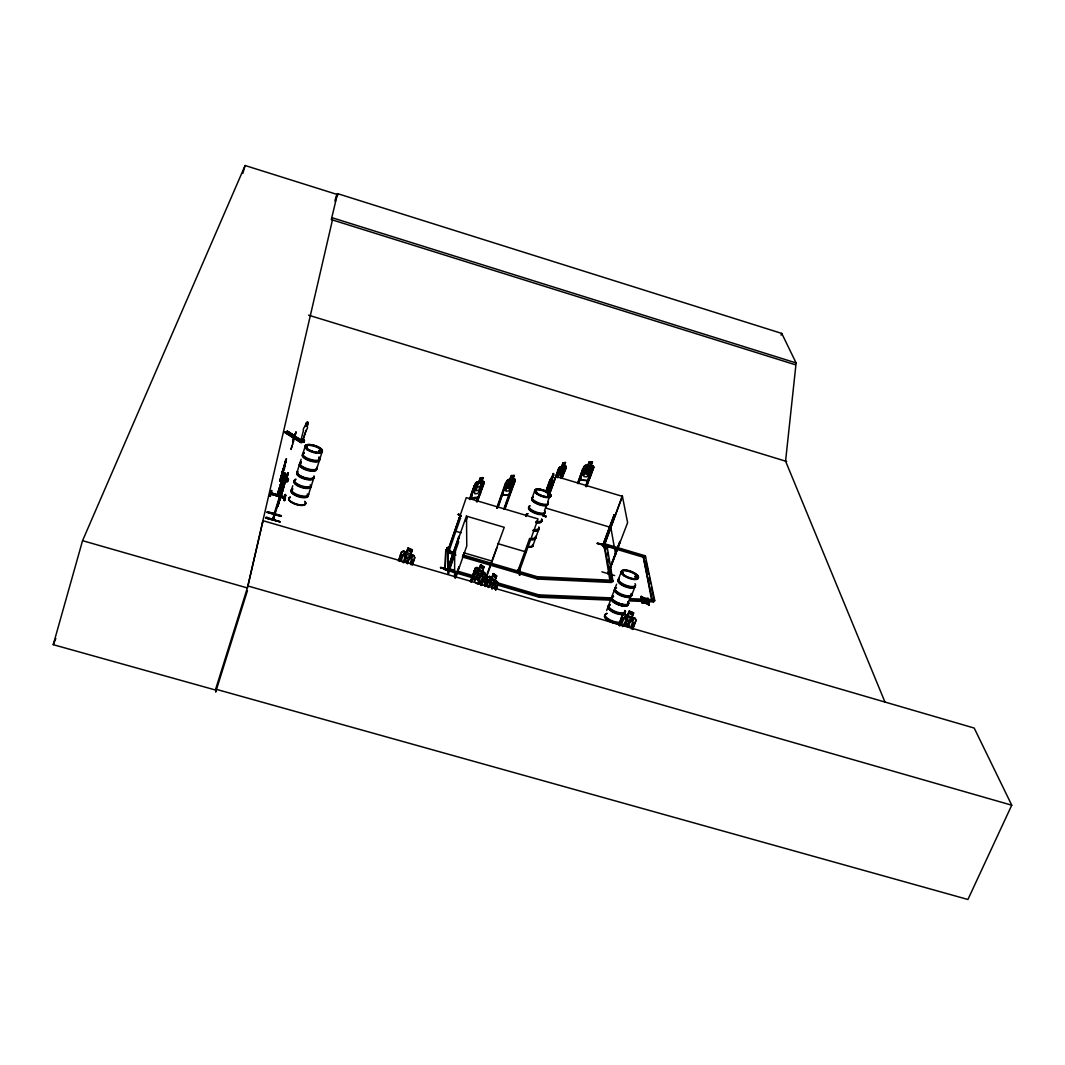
<?xml version="1.0" encoding="UTF-8"?>
<svg xmlns="http://www.w3.org/2000/svg" width="1065" height="1065" viewBox="0 0 1065 1065"><rect width="100%" height="100%" fill="white"/><g stroke="black" fill="none" stroke-linecap="round" stroke-linejoin="round"><path stroke-width="1.5" d="M448.179 567.658L448.498 573.622L448.152 567.725M455.461 550.845L448.511 570.827L449.23 571.066L448.538 570.6M449.576 570.161L449.084 569.695M447.739 570.095L440.551 567.632L454.289 571.785L440.537 567.658M454.569 577.669L454.728 549.66M302.087 439.446L303.299 440.258M448.046 551.683L447.779 570.6L448.392 550.645M471.702 577.536L445.13 569.775L445.782 549.886L454.755 552.509M445.13 569.775L445.782 549.886M303.472 440.098L302.873 439.472L303.831 439.486L303.112 441.775M471.023 582.116L475.243 568.084L477.067 567.392L479.104 568.936M279.842 480.661L280.92 479.144M284.435 467.921L284.328 468.667L283.676 467.948L284.448 468.028L280.308 480.981L279.882 480.035L280.534 480.768M280.854 479.37L279.776 480.541M283.503 468.999L283.902 469.745L286.352 458.815L285.5 463.368M614.651 575.566L601.898 571.838M580.358 479.942L584.073 466.417L585.59 465.192L593.152 466.031M283.503 487.291L279.882 500.018L283.543 487.144M335.116 201.458L337.525 193.63L781.75 333.412L796.114 362.952L785.571 461.145L884.922 701.928M484.309 482.778L478.318 497.288C464.407 503.186 474.551 486.599 476.774 482.112L483.75 481.487L481.846 481.646M471.382 497.927L471.822 494.107M485.4 578.495L485.334 584.179M485.294 577.869L485.227 584.339M635.592 576.178L635.898 577.31L637.136 576.871M512.944 479.263L514.688 479.037L515.314 480.382L509.336 494.639L502.627 495.252L503 491.431L506.727 481.1L508.045 479.596L510.095 479.49M502.627 495.252L503.106 491.404M543.15 515.101L546.052 516.525M546.212 516.059L543.123 515.194M622.918 573.103L622.253 572.704M623.012 573.25C620.269 572.597 624.21 572.997 622.519 572.344M622.093 573.103L623.318 573.329L621.907 572.69M621.96 572.624L622.439 572.344M282.478 489.141L285.061 481.66A1.797 1.664 10.5 0 1 285.979 478.837A1.797 1.664 10.5 0 1 288.136 480.981A1.797 1.664 10.5 0 1 285.114 481.58L284.142 484.122M619.777 541.526L620.323 542.138L619.777 541.526L607.982 573.769L627.618 522.702L622.319 495.837L603.975 546.199L604.388 544.947L603.243 544.548M283.29 469.319L283.929 469.598L284.448 468.028M603.775 545.959L602.564 545.613L603.962 546.105L622.413 496.37L555.624 476.308M287.191 474.937L287.989 475.07M614.931 515.074L603.309 545.919L603.749 544.308L645.55 556.835L645.19 557.794L645.337 555.837L603.642 543.47L605.12 548.874L604.427 548.701L603.496 543.536L604.188 543.749M284.075 485.56L284.714 483.097M284.688 483.736L285.047 481.899L284.714 483.643M280.428 497.302L280.734 495.651M282.904 489.394L283.876 485.161M283.277 489.261L283.543 487.943M283.756 486.332L283.916 485.001L283.37 486.865M278.91 501.801L277.952 506.261L278.617 501.908M281.173 516.379L267.235 512.305L281.173 516.379L281.4 515.673L267.448 511.586L267.235 512.305M285.793 495.278L284.728 500.577L285.287 495.132M283.969 500.39C283.796 498.606 285.167 501.548 283.969 500.39L285.367 494.546M284.182 500.35L285.287 494.466M286.498 476.734L286.126 477.746M286.578 477.253L287.43 473.552L287.031 475.363M291.863 446.581L292.01 445.889L290.998 449.457L292.622 444.132M293.487 439.06L293.634 438.381L292.649 441.829L294.326 436.437M282.917 489.021L283.263 487.397M284.688 480.089L273.825 514.888C275.888 515.633 273.479 511.972 274.93 513.237M286.339 476.694L273.239 519.906C271.362 518.016 275.143 517.989 273.146 518.509M287.989 472.66L279.363 500.696L280.894 494.759M287.483 475.975L288.362 472.767M284.688 472.714L283.556 474.524M284.927 474.817L283.53 474.87M281.173 493.694L280.241 497.941L283.716 485.92M274.104 513.996L273.652 518.402M278.125 496.13L284.848 475.176M274.597 514.142L273.319 519.906L273.891 518.202M284.129 474.684L283.676 473.952L283.45 474.87L284.994 475.216M283.61 474.804L277.126 495.398M280.055 479.663L280.162 479.157M282.545 470.996L280.468 480.741M283.942 466.35L280.814 479.889L280.281 479.436M283.397 468.826L282.651 472.061L283.01 471.329M283.303 470.011L286.032 460.253M285.167 463.115L284.768 466.19M285.7 460.759L285.287 462.569L285.819 461.065M279.842 480.848L282.545 471.382M269.525 496.144C269.858 489.86 273.891 487.624 270.284 496.37L269.525 496.144L270.816 490.872L271.695 490.472M269.618 496.077L271.442 490.965M332.453 219.962L247.346 587.947L82.551 540.674L53.25 644.671L215.396 690L247.959 585.99L263.042 520.705L974.195 728.061L1011.75 805.193L967.925 899.486L215.662 689.161M795.395 364.776L331.322 219.603L337.525 193.63M547.783 493.348L552.495 479.982L548.262 491.963M216.315 689.348L215.676 692.064L247.439 590.622M295.125 435.345L295.511 433.575L294.06 437.475M297.335 471.848A8.906 3.222 17.3 0 0 304.803 478.318L304.923 477.932A8.906 3.222 17.3 0 0 313.935 476.308M549.407 495.837L547.889 495.305M547.583 494.932L548.089 495.744L549.647 495.278M548.302 495.678L547.956 494.786L549.207 494.959M284.422 498.26L270.856 493.907L284.408 498.314M284.661 497.408L270.949 493.468L271.162 492.776L284.794 496.783L284.462 498.047L270.816 494.054L271.029 493.122M282.744 490.273L283.357 487.983M294.672 437.063L296.07 431.751L294.659 435.665M286.339 477.879L285.939 478.611M536.321 491.75L535.242 491.431M300.783 440.697L303.432 430.566A2.929 1.677 -57.7 0 1 305.136 426.386L306.028 423.551A1.464 0.839 -57.8 0 1 307.412 422.113A1.464 0.839 -57.8 0 1 307.971 423.311L307.199 426.226L307.971 423.311A1.464 0.839 -57.8 0 0 307.545 422.193A1.464 0.839 -57.8 0 0 306.161 423.63L305.136 426.386M535.216 491.498L535.935 491.324M535.575 491.458L536.614 491.99L535.336 491.657M536.161 491.165L536.427 491.285M284.209 467.482L285.14 464.114M282.731 491.231L283.157 489.101L277.845 506.035M294.073 439.206L295.072 435.931M293.368 441.629L294.353 438.5M285.513 479.503L285.686 478.771L283.916 484.735M242.793 173.449L245.11 165.514L338.257 194.815M283.33 468.986L285.553 460.706M282.118 490.885L281.932 491.617L283.769 485.427M283.45 486.519L281.852 492.416L282.731 489.9M280.015 497.209L278.737 502.054L287.59 473.606M284.328 484.562L284.568 483.537M292.609 444.411L293.501 441.389M281.147 493.801L282.518 489.035M335.142 200.047L336.58 195.361M284.315 432.23L287.59 431.258C293.581 433.761 280.641 432.789 289.254 432.31M286.844 431.751L287.59 431.258M270.284 496.37L270.47 495.664M262.469 522.529L263.042 520.705M290.372 433.002L287.364 433.641L290.372 433.002C296.376 435.505 283.436 434.547 292.05 434.054M282.079 471.249L282.198 472.514M285.553 460.12L285.673 461.398M293.527 434.999L290.532 435.625L293.527 434.999C299.545 437.489 286.605 436.544 295.205 436.051M284.488 464.899L286.498 458.855M282.345 472.714L286.072 459.534M279.882 480.714L286.205 460.399M293.74 436.091L292.09 435.305L293.66 435.904M281.519 475.549L284.821 466.164M283.676 473.952L277.086 495.811M284.501 474.804L285.074 472.833M278.284 496.13L285.194 474.404M273.785 514.741L274.251 513.13M299.438 441.23L300.09 439.832L299.744 440.923M302.22 441.882L303.472 439.712M285.819 495.385L285.074 495.158M284.661 431.618L301.834 442.494L284.568 431.884L287.497 431.525L304.164 442.188L287.404 431.684L304.018 442.055L304.47 440.551L303.898 441.669L301.435 441.988L301.555 440.923L300.809 442.641L284.249 432.217M291.53 489.594L292.769 485.76M297.108 471.995L299.398 464.726M299.877 463.155L301.115 459.281M302.819 453.823L305.189 446.315M308.517 494.586L310.953 486.905M313.829 477.932L311.473 485.36A8.879 3.248 17.3 0 1 300.157 485.321A8.879 3.248 17.3 0 1 295.91 479.09M316.917 468.201L319.38 460.453M319.886 458.895L322.123 451.853M304.87 478.132L304.856 478.172A8.906 3.222 17.3 0 1 297.361 471.768M280.095 497.887L281.293 494.213M277.792 506.221L279.003 502.56M281.253 516.019L267.302 511.999M398.483 560.856L401.532 551.83L403.622 550.991L413.965 555.544L414.791 557.767L412.235 565.169M398.736 560.643L401.665 551.963M399.708 561.401L401.944 555.145L400.546 554.745L401.944 555.145M401.132 561.042L403.875 552.935L406.59 552.469L408.068 548.116L412.155 549.979L410.677 554.332L412.461 556.715L410.158 563.478M403.355 562.027L406.098 553.92L410.238 555.744L407.482 563.851M403.582 551.204L406.537 552.509L407.962 547.903L412.408 549.86L410.93 554.213M411.01 564.636C409.439 560.403 415.789 560.084 412.568 560.057M411.183 564.477L412.754 559.897M412.661 563.545L414.684 557.714L413.846 555.664L410.677 554.332M460.839 516.245L458.19 514.475L461.265 516.112M446.941 547.863L446.927 550.672L446.927 547.889L447.912 547.423L447.832 552.975M458.882 513.823L458.163 514.541M440.537 567.991L440.777 567.272L448.392 569.482M517.816 571.546C519.986 573.156 519.361 568.923 519.081 571.945L538.051 518.935L466.284 497.621L447.952 551.111L447.793 547.45M447.673 550.978L459.268 517.736L460.479 518.269L459.268 517.736M449.031 551.124L449.576 550.019L448.365 549.913M448.884 551.39L460.479 518.083M449.164 551.404L449.576 550.019M469.452 499.312L474.178 485.68L474.99 485.6L470.584 499.445M469.772 499.525L475.349 483.47L476.787 481.992L478.904 481.886L480.169 477.879L483.111 477.639L481.7 481.779L482.725 482.964L480.182 490.286L477.613 493.548L474.857 493.787L474.471 490.792L477.014 483.443L478.957 482.006L480.315 478.079L483.071 477.852M470.264 499.232L474.99 485.6M447.02 570.387L459.335 536.387L447.779 570.6L447.087 570.507L448.059 568.817M447.154 570.547L458.855 536.254M447.806 569.429L466.51 515.713L466.763 545.986L455.607 577.936M458.682 541.765L448.591 570.84M465.871 521.065L467.482 516.432L504.251 527.321L484.389 581.317L485.4 579.986M449.137 571.053L455.54 552.575M448.498 573.622L448.698 567.179M449.284 571.04C451.387 570.015 447.846 568.936 449.63 569.549M481.606 481.713L482.978 477.786M476.348 501.562L477.932 497.036M476.667 501.775L482.924 484.881M477.16 501.482L482.405 486.399M477.479 501.695L484.096 482.778L483.563 481.553M454.302 571.732L448.951 570.414M455.114 577.243C454.848 574.048 460.533 566.673 458.829 566.607M455.114 577.789L458.829 567.152M306.174 430.233L302.726 440.457L306.174 430.233A2.929 1.677 -57.7 0 0 307.079 426.146M447.02 569.975L447.633 570.627M470.384 581.37L474.431 570.787L475.349 571.439L471.635 581.983M470.73 581.33L475.443 568.217M496.636 508.245L505.449 483.204L506.234 483.124L498.3 506.807M497.501 506.887L506.754 481.114M471.289 582.023L475.349 571.439M497.435 508.165L506.234 483.124M510.042 479.556L511.36 475.549L514.315 475.389L512.811 479.396L513.783 480.568L511.24 487.757L508.724 490.965L506.061 491.205L505.715 488.249L511.36 475.549M479.17 569.163L480.621 564.636L484.082 566.979L482.392 571.346L483.563 573.968L480.728 581.983L477.852 584.219L474.75 581.996L474.284 577.39L477.107 569.389L479.277 569.136L480.794 564.849L483.909 567.046M512.704 479.33L514.076 475.456M503.825 509.043L509.882 491.884M482.285 571.359L483.803 567.059M504.144 509.243L513.969 482.472M504.61 508.964L513.423 484.029M504.93 509.177L515.314 480.382M480.448 584.805C479.476 580.904 485.866 576.857 483.124 577.257M480.794 584.752L482.938 578.708M481.367 585.457L485.227 575.167M481.713 585.404L485.36 575.193L484.841 572.903L482.552 571.279M485.014 578.481L485.267 577.789M496.942 547.716L484.988 581.49M485.56 580.292L485.121 581.503L484.429 581.104M484.522 585.817L487.837 577.017L489.674 576.325L491.844 577.869L493.375 573.542L491.804 578.095M484.868 585.763L487.837 577.017L489.66 576.498M485.454 586.469L487.943 580.385L485.8 586.429M486.865 586.362L489.714 578.335L491.91 578.082L493.441 573.769L496.596 575.992L494.945 580.332M488.542 587.547L491.404 579.52L494.546 581.756L492.163 588.452M494.32 588.306L496.237 582.954L495.052 580.319L496.756 575.939L493.268 573.569M494.719 589.278C493.721 585.005 498.713 587.401 495.797 586.256M495.651 589.943L497.808 584.179L497.422 581.903L489.554 576.511M495.891 589.983L498.047 584.192L497.528 581.876L495.225 580.252M532.394 497.262L534.936 490.14M608.9 572.677L608.182 572.331M545.759 491.604L550.152 479.383M545.812 492.03L550.206 479.809M518.083 570.108C521.69 571.652 516.818 568.843 517.843 571.333M546.185 491.737L552.043 476.548M517.67 571.506L529.598 538.517L530.823 539.063L529.598 538.517M546.239 492.163L551.95 476.361L552.442 480.089M517.963 571.639L518.109 570.308M519.161 568.324C519.787 585.537 519.6 564.849 518.921 569.003L519.653 569.149L520.119 574.887L519.693 574.075M552.016 477.533L553.427 473.552L553.68 475.203M553.56 473.592L549.074 485.121L548.235 490.366L549.407 488.129M547.317 492.776L550.618 483.577M552.189 478.97L553.427 473.552M547.357 493.215L551.697 478.824L549.327 487.344M547.743 492.909L553.6 475.096M548.928 494.36L558.286 470.144L556.436 476.374M549.793 493.055L558.792 468.174L561.827 466.55L563.172 462.822L565.515 462.423L564.144 466.337L564.916 467.402L562.413 474.338L560.123 477.479M549.607 494.253L558.859 468.214M544.481 510.707L546.105 506.208M547.716 501.708L549.34 497.222M532.806 545.946L535.336 538.93M535.841 537.452L538.477 530.144M563.172 462.822L557.687 475.03L557.847 477.826M561.308 478.491L564.889 469.186M561.641 478.198L564.357 470.69M561.974 478.398L566.021 467.176M462.343 556.955L537.08 578.854L537.359 576.737L610.418 580.199L612.921 580.944L612.548 581.929L611.736 577.07M537.08 578.854L537.359 576.737L462.689 554.838M605.12 548.901L604.161 543.643L611.456 582.502L538.357 579.08L538.73 578.069L537.359 576.737M577.549 483.31L582.968 468.44L583.873 468.52L578.681 483.59M577.776 483.51L582.968 468.44M578.455 483.39L583.327 470.011M497.195 584.978L538.637 597.066L538.917 594.882L611.243 597.878M538.637 597.066L538.917 594.882L497.528 582.795M584.139 466.483L585.657 465.259L587.88 465.445L589.158 461.704L592.486 462.064L590.982 465.844L592.167 467.215L589.664 474.058L586.975 476.84L583.926 476.588L583.367 473.526L585.87 466.67L587.947 465.578L589.291 461.904L592.326 462.17M610.644 600.154L539.942 597.292L540.314 596.267L538.93 594.909M590.915 465.778L592.26 462.103M585.524 486.372L588.945 477.014M585.75 486.572L591.794 469.212M586.416 486.439L592.113 470.85M586.642 486.638L593.724 467.295M597.359 543.683L597.598 543.03L609.952 546.678L609.712 547.317L597.345 543.336M602.604 545.799L614.199 514.781L615.357 515.207M602.697 545.653L614.199 514.781M603.283 545.852L610.405 526.523M613.174 519.081L614.279 516.112M609.926 546.691L597.305 543.39M607.769 573.223L608.767 572.198M619.87 542.005L607.929 573.676M620.229 541.646L608.474 573.436M610.418 580.199L610.045 581.197L603.922 544.614M606.651 610.525L608.075 606.691M608.661 605.146L611.456 597.745M611.723 597.026L614.545 589.611M615.117 588.053L616.595 584.192M618.645 578.774L621.281 571.759M618.659 624.889L622.466 614.918L624.623 614.066L627.525 615.317L629.175 611.03L633.702 612.868L632.064 617.168L635.179 618.366L636.045 620.469L632.637 629.495M618.645 625.381L622.586 615.038M619.79 626.06L622.839 618.126L621.507 617.793L622.839 618.126M631.865 594.789L634.807 587.068M621.84 623.837L624.849 615.956L627.658 615.464L629.269 611.23M641.223 596.333L643.886 598.943L641.063 597.425L641.223 596.333L644.778 598.264L648.053 598.33L647.879 599.449L645.297 599.382L648.146 598.796M647.32 600.048L644.924 598.743L641.436 599.329L641.596 598.211L644.139 598.277M630.587 627.405L633.608 619.524L631.878 617.181L633.502 612.947L629.242 611.283M641.436 599.329L641.596 598.211M642.035 600.46L644.884 601.991L644.618 602.657L641.782 601.139L641.955 600.034M631.399 628.989L633.861 622.612L635.113 623.118L633.861 622.612M643.14 600.673L645.523 601.965L648.798 602.045L646.295 602.431L649.197 603.988L649.024 605.093L645.403 603.123L642.168 603.056L642.328 601.925L644.884 601.991M642.168 603.056L642.328 601.925M632.61 628.949L635.872 620.456M640.97 596.999L644.525 598.929L644.778 598.264M645.27 602.63L645.523 601.965M645.403 603.123L645.656 602.457L649.291 604.427M647.879 599.449L648.053 598.33M648.798 602.045L648.638 603.163L648.891 602.497M649.024 605.093L649.197 603.988M652.339 599.568L651.953 600.553L653.404 601.885L653.777 600.886L652.339 599.568L629.322 598.623M654.722 600.447L652.179 599.702L643.14 556.116L651.793 600.7L654.323 601.445L654.722 600.447L645.337 555.837M781.058 335.169L781.75 333.412M283.543 485.999L283.916 485.001M53.25 644.671L55.806 638.534M82.551 540.674L245.11 165.514M302.873 439.619L303.232 440.298M636.005 620.522L635.179 618.366M303.086 439.858L302.22 439.233L304.244 440.577M622.466 614.918L624.636 614.239M509.216 494.453L511.466 490.646M312.617 477.626L312.657 478.345M320.751 450.775L320.352 451.627L318.834 450.841M320.538 451.627L320.392 450.588M320.259 451.786L318.701 450.974L319.593 450.428M319.74 451.334L319.766 450.428M319.527 451.24L320.046 450.948M306.72 447.38L306.68 447.14M306.227 446.568L306.547 447.353M306.334 446.887L307.039 447.034L306.44 446.541M307.039 447.167L305.735 447.06L307.226 447.433M587.774 480.501L590.143 477.053M580.478 476.268L580.225 480.062L587.88 480.688L590.25 477.08L593.844 467.255L593.178 465.858L591.142 465.738M560.15 466.909L558.792 468.174M447.593 547.969L447.513 550.751M301.701 442.228L284.568 431.884M284.887 432.164L301.275 442.574L304.031 441.908L303.139 442.321L287.191 431.884M506.82 481.167L508.138 479.782M635.419 576.604L637.016 576.924M622.612 573.196L623.305 573.17M487.837 587.188L490.379 585.111C487.903 575.872 492.443 577.643 491.471 584.618C495.252 579.174 498.047 583.673 491.777 586.07L492.017 589.171M403.582 562.813L406.071 560.789L406.55 563.345M402.171 562.054L405.499 559.471C401.492 550.725 407.283 552.029 406.803 558.885C410.691 553.387 415.164 556.955 407.336 560.257L407.948 563.239M621.76 625.674L626.42 622.279C622.493 613.866 628.39 615.024 627.764 621.694C631.825 616.369 636.497 619.67 628.297 623.012L629.135 627.352M548.821 495.305L549.114 495.225M548.036 494.719L548.009 495.478M547.863 495.039L548.582 494.772M292.303 435.053C291.49 436.77 295.631 435.718 292.422 435.265M302.66 439.565L303.365 439.685M321.217 451.56L320.152 451.587M273.958 514.275L272.76 519.76L286.152 477.626M401.612 552.003L403.635 551.164M475.336 568.231L477.053 567.565M547.556 494.945L548.395 494.746M448.232 549.62L449.47 550.552M558.619 470.344L557.607 470.237M562.52 477.067C562.054 475.203 569.629 464.992 564.264 466.204M560.163 466.789L565.848 465.977M563.105 462.876L565.488 462.623M485.36 575.193L484.735 572.917L476.947 567.578M300.663 440.617L302.726 440.457M471.262 497.834L478.265 497.142L480.674 493.308M502.534 495.185L509.23 494.573M475.31 485.813L474.178 485.68M506.554 483.337L505.449 483.204M483.044 486.505L474.191 487.277M508.045 479.716L514.688 479.037M608.315 572.065L608.754 572.131M547.743 494.906L548.941 495.145M535.415 491.364L536.281 491.458M320.751 451.24L319.22 450.628L320.126 450.641M320.658 451.52L319.979 451.427M644.525 598.929L647.786 598.996M642.421 602.391L645.656 602.457M641.689 598.676L644.924 598.743M642.075 602.59L644.618 602.657M641.343 598.876L643.886 598.943M628.736 600.886L653.404 601.885M638.814 600.021L642.102 600.154M540.314 596.267L611.03 599.156M629.109 599.888L653.777 600.886M538.73 578.069L611.829 581.503M580.279 479.876L587.84 480.555M583.194 468.64L584.099 468.72M592.02 469.399L592.686 469.279M636.417 577.323L637.323 577.363L636.497 576.671M622.253 572.544L623.198 573.063M635.792 576.418C632.424 576.258 638.96 579.16 636.883 576.631M320.538 451.24L319.833 451.067M319.713 450.375L320.432 450.548M622.519 626.566L626.979 623.558L627.618 627.245M636.138 576.245L634.846 576.391L635.698 577.217M635.605 576.365L637.136 577.07M636.524 577.057L635.605 576.684M548.688 495.837L549.447 495.438M247.959 585.99L1011.75 805.193M271.016 493.188L284.648 497.262M463.634 552.735L492.27 561.135M454.742 553.6L448.378 551.723L448.019 552.762L455.98 555.091M462.703 555.93L537.452 577.842M448.179 568.39L454.542 570.241M457.724 571.173L473.645 575.819M483.204 578.615L487.97 580.012M445.49 568.723L472.075 576.485M483.23 579.746L488.01 581.144M497.568 583.939L539.023 596.027M482.858 580.784L487.637 582.182M603.802 542.977L604.734 548.129M285.726 479.543L284.874 482.804M454.755 530.956L461.105 532.82M497.608 543.576L526.177 551.99M614.838 514.621L615.357 515.287L614.239 514.954M607.077 545.546L613.4 547.423M618.126 548.821L622.865 550.232M607.25 546.545L643.606 557.328M545.919 508.098L610.831 527.441M542.91 515.74L546.026 516.645M542.964 515.913L546.026 516.898M308.597 315.187L786.662 461.491M331.921 217.673L796.114 362.952M548.395 495.891L549.886 495.997L549.327 495.065M636.324 576.458L635.539 576.564M624.609 614.292L635.06 618.472M276.98 495.824L283.463 474.764M645.563 598.73L648.439 600.274M646.042 603.096L648.944 604.654M303.831 439.486L302.074 441.789L302.793 439.499L304.47 440.551M476.787 481.992L475.349 483.47M458.562 514.422L461.172 516.206M487.943 580.385L486.665 579.773L487.597 580.425M474.085 570.84L475.003 571.479M622.998 572.531L623.331 573.263M536.986 577.749L538.357 579.08M538.557 595.934L539.942 597.292M593.085 465.977L593.791 467.349M483.656 481.42L484.189 482.844M514.608 479.17L515.194 480.448M565.661 466.044L566.127 467.229M645.869 561.029L648.572 573.968M649.251 577.203L650.609 583.66M651.287 586.895L654.323 601.445M610.738 526.895L615.637 554.612M612.921 580.944L606.93 545.387L607.117 549.58M607.649 552.815L608.195 556.05M608.741 559.285L609.287 562.52M610.099 567.365L611.19 573.835M553.321 474.657L553.427 475.589M552.868 475.922L552.975 476.854M544.561 513.117A8.48 2.929 19.8 0 1 534.723 513.197A8.48 2.929 19.8 0 1 529.438 507.073M544.854 512.638A8.6 2.969 19.8 0 1 534.883 512.718A8.6 2.969 19.8 0 1 529.518 506.514M541.712 519.081A8.453 2.955 19.8 0 1 536.414 521.331M526.376 516.139A8.453 2.955 19.8 0 1 528.2 513.676M541.659 519.294A8.48 2.969 19.8 0 1 536.347 521.557M526.283 516.352A8.48 2.969 19.8 0 1 526.882 514.155M541.526 519.667A8.48 2.969 19.8 0 1 536.214 521.93M526.749 514.528A8.48 2.969 19.8 0 0 525.804 515.806A8.453 2.955 19.8 0 1 526.523 515.274M547.849 504.544A8.613 2.942 19.8 0 1 537.053 503.399A8.613 2.942 19.8 0 1 532.673 497.674M544.734 510.734A8.48 2.929 19.8 0 1 536.294 512.092A8.48 2.929 19.8 0 1 529.957 505.595M547.743 504.278A8.493 2.902 19.8 0 1 538.943 504.704A8.493 2.902 19.8 0 1 531.861 498.753M544.654 511.267A8.6 2.969 19.8 0 1 536.108 512.651A8.6 2.969 19.8 0 1 529.678 506.048M547.836 502.427A8.613 2.942 19.8 0 1 539.289 503.772A8.613 2.942 19.8 0 1 532.846 497.209M547.916 501.895A8.493 2.902 19.8 0 1 539.489 503.213A8.493 2.902 19.8 0 1 533.126 496.743M535.469 536.747A8.56 3.062 19.8 0 1 530.077 539.116M535.189 537.226A8.44 3.022 19.8 0 1 529.864 539.569M527.388 546.412A8.414 3.035 19.8 0 0 533.059 544.974A8.374 3.022 19.8 0 1 527.388 546.398M541.592 521.304A8.453 2.955 19.8 0 1 535.935 522.649M533.019 545.187A8.44 3.049 19.8 0 1 527.321 546.638M532.567 544.548A8.44 3.049 19.8 0 1 527.228 546.917M541.419 519.96A8.48 2.969 19.8 0 1 536.108 522.223M525.697 516.099A8.48 2.969 19.8 0 1 526.656 514.821M538.624 527.987A8.573 3.035 19.8 0 1 533.232 530.317M538.344 528.48A8.453 2.995 19.8 0 1 533.019 530.769M535.642 536.294A8.56 3.062 19.8 0 1 530.237 538.664M538.797 527.534A8.573 3.035 19.8 0 1 533.405 529.864M538.863 527.002A8.453 2.982 19.8 0 1 535.469 529.545M536.054 536.693A8.44 3.022 19.8 0 1 532.3 538.344M316.292 468.866A8.906 3.195 17.3 0 1 306.201 470.051A8.906 3.195 17.3 0 1 300.836 463.488M316.585 468.347A9.026 3.235 17.3 0 1 306.347 469.559A9.026 3.235 17.3 0 1 300.916 462.902M313.829 476.641A8.906 3.222 17.3 0 1 304.83 478.225A8.906 3.222 17.3 0 0 313.802 476.721M313.975 476.108A8.866 3.208 17.3 0 1 305.003 477.692A8.866 3.208 17.3 0 1 297.561 471.262M304.936 477.905A8.906 3.222 17.3 0 1 297.468 471.449M318.821 458.03A9.039 3.195 17.4 0 1 316.145 461.478A9.039 3.195 17.4 0 1 305.003 458.163A9.039 3.195 17.4 0 1 303.845 453.584M316.784 467.309A8.906 3.182 17.3 0 1 306.693 468.494A8.906 3.182 17.3 0 1 301.328 461.93M319.26 459.561A8.919 3.155 17.4 0 1 310.274 461.065A8.919 3.155 17.4 0 1 302.779 454.675M316.731 467.868A9.026 3.235 17.3 0 1 306.494 469.066A9.026 3.235 17.3 0 1 301.062 462.423M318.968 457.551A9.039 3.195 17.4 0 1 316.292 460.985A9.039 3.195 17.4 0 1 305.149 457.684A9.039 3.195 17.4 0 1 304.004 453.104M319.034 456.991A8.919 3.155 17.4 0 1 316.398 460.386A8.919 3.155 17.4 0 1 305.402 457.125A8.919 3.155 17.4 0 1 304.271 452.612M307.199 494.187A8.866 3.288 17.3 0 1 301.129 497.435A8.866 3.288 17.3 0 1 291.051 491.138M291.504 490.393A8.866 3.288 17.3 0 1 292.516 489.86M308.184 494.706A8.986 3.328 17.3 0 1 297.947 496.05A8.986 3.328 17.3 0 1 292.582 489.274M305.469 502.92A8.866 3.328 17.2 0 1 295.351 504.291A8.866 3.328 17.2 0 1 290.079 497.568M304.896 501.349A8.826 3.301 17.2 0 1 302.22 504.943A8.826 3.301 17.2 0 1 291.317 501.748A8.826 3.301 17.2 0 1 290.266 497.062M313.536 477.479A8.866 3.222 17.3 0 1 303.458 478.718A8.866 3.222 17.3 0 1 298.133 472.128M304.87 501.562A8.866 3.315 17.2 0 1 302.18 505.156A8.866 3.315 17.2 0 1 291.238 501.948A8.866 3.315 17.2 0 1 290.173 497.248M313.722 477A8.906 3.235 17.3 0 1 304.71 478.584A8.906 3.235 17.3 0 1 297.255 472.128M311.126 485.48A8.999 3.301 17.3 0 1 300.889 486.785A8.999 3.301 17.3 0 1 295.498 480.049M308.397 493.667A8.866 3.288 17.3 0 1 299.398 495.345A8.866 3.288 17.3 0 1 291.996 488.848M310.128 484.974A8.879 3.262 17.3 0 1 302.953 487.93A8.879 3.262 17.3 0 1 294.419 481.154M308.344 494.227A8.986 3.328 17.3 0 1 298.107 495.571A8.986 3.328 17.3 0 1 292.742 488.808M311.273 485.001A8.999 3.301 17.3 0 1 301.036 486.306A8.999 3.301 17.3 0 1 295.644 479.57M284.927 479.649A1.797 1.651 10.6 0 1 286.924 477.666A1.797 1.651 10.6 0 1 288.189 480.195M287.523 480.781A1.797 1.651 10.6 0 1 287.097 480.927M630.933 594.416A9.039 3.315 21 0 1 622.453 596.347A9.039 3.315 21 0 1 615.224 588.958M631.239 593.897A9.159 3.355 21 0 1 627.365 596.933A9.159 3.355 21 0 1 616.422 592.526A9.159 3.355 21 0 1 616.555 588M612.295 596.693A9.039 3.341 21 0 1 613.52 596.32A9.039 3.341 21 0 0 612.255 596.773A9.026 3.341 21 0 1 613.507 596.373M628.11 601.845A9.039 3.341 21 0 1 619.617 603.815A9.039 3.341 21 0 1 612.402 596.387M635.139 586.575A9.186 3.315 21 0 1 623.957 585.657A9.186 3.315 21 0 1 618.832 579.094M631.984 593.911A9.039 3.301 21 0 1 621.933 594.377A9.039 3.301 21 0 1 615.81 587.414M634.926 586.203A9.053 3.275 21 0 1 625.98 587.041A9.053 3.275 21 0 1 618.033 580.332M631.425 593.431A9.159 3.355 21 0 1 622.825 595.375A9.159 3.355 21 0 1 615.503 587.893M635.432 585.218A9.186 3.315 21 0 1 625.235 585.644A9.186 3.315 21 0 1 619.005 578.615M635.046 583.607A9.053 3.275 21 0 1 626.566 585.47A9.053 3.275 21 0 1 619.311 578.135M611.643 597.372A8.986 3.328 21 0 0 620.602 604.467A8.986 3.328 21 0 0 627.951 602.151A9.039 3.341 21 0 1 620.576 604.574A9.039 3.341 21 0 1 611.563 597.425A9.039 3.341 21 0 0 620.615 604.481A9.026 3.341 21 0 0 627.964 602.204A9.039 3.341 21 0 1 620.615 604.481A8.986 3.328 21 0 1 611.616 597.425A9.026 3.341 21 0 0 620.589 604.521A8.986 3.328 21 0 0 627.924 602.218M619.377 623.691A8.999 3.408 21.1 0 1 608.275 620.775A8.999 3.408 21.1 0 1 605.319 615.211M619.67 623.225A9.119 3.461 21.1 0 1 608.408 620.269A9.119 3.461 21.1 0 1 605.413 614.625M627.644 602.99A8.999 3.341 21 0 1 619.178 604.96A8.999 3.341 21 0 1 612.002 597.558A8.973 3.328 21 0 0 619.178 604.947A8.973 3.328 21 0 0 627.618 602.99A8.986 3.328 21 0 1 619.164 604.973A8.986 3.328 21 0 1 612.016 597.585M627.844 602.55A9.039 3.355 21 0 1 624.01 605.572A9.039 3.355 21 0 1 613.214 601.232A9.039 3.355 21 0 1 613.373 596.706M624.756 610.964A9.132 3.421 21 0 1 620.855 614.066A9.132 3.421 21 0 1 609.952 609.673A9.132 3.421 21 0 1 610.112 605.053M619.963 622.16A8.999 3.408 21.1 0 1 609.819 619.777A8.999 3.408 21.1 0 1 605.186 614.345M605.892 613.68A8.999 3.408 21.1 0 1 607.117 613.28M624.436 611.47A9.013 3.381 21 0 1 615.943 613.493A9.013 3.381 21 0 1 608.781 606.025M619.843 622.745A9.119 3.448 21.1 0 1 607.689 619.218A9.119 3.448 21.1 0 1 606.824 613.76M624.929 610.485A9.132 3.421 21 0 1 621.028 613.586A9.132 3.421 21 0 1 610.125 609.193A9.132 3.421 21 0 1 610.298 604.574M625.488 610.99A9.013 3.368 21 0 1 615.424 611.523A9.013 3.368 21 0 1 609.366 604.494M479.623 583.274L478.451 582.941L478.105 577.523C474.031 583.114 471.382 578.721 477.759 576.138C475.31 566.966 479.796 568.697 478.837 575.646C482.591 570.201 485.347 574.687 479.157 577.084L479.623 583.274M586.123 466.736L586.722 470.983L583.141 475.256L587.121 471.848C586.149 477.759 590.942 475.962 588.053 471.116C594.297 466.523 590.782 465.019 587.654 470.211L587.201 466.829L586.123 466.736M551.524 478.491L550.352 482.978C555.384 471.728 544.548 501.029 549.753 484.642L548.342 487.437L551.524 478.491M510.268 489.101L509.283 489.434L509.043 485.96L505.249 489.927L508.737 485.161L508.511 480.901L509.363 480.861L509.603 484.242L513.157 480.435L509.909 485.081L510.268 489.101M561.495 475.642L560.656 476.095L560.603 472.714L557.181 476.641L560.376 471.968L560.376 467.948L561.109 467.868L561.162 471.063L564.357 467.309L561.375 471.848L561.495 475.642M280.028 521.863L265.904 518.096L280.068 521.744L265.984 517.79L266.197 517.071L280.042 521.81M547.756 487.291L546.598 491.617L547.756 487.291M408.561 549.167L408.068 550.618L410.731 551.79L411.223 550.339L408.561 549.167M478.491 483.324L475.948 490.659L478.704 490.419L481.247 483.097L478.491 483.324M480.581 478.691L480.129 480.009L481.899 479.862L482.352 478.544L480.581 478.691M509.696 480.901L507.153 488.116L509.815 487.89L512.358 480.688L509.696 480.901M511.759 476.348L511.306 477.639L513.01 477.493L513.476 476.215L511.759 476.348M478.771 570.574L475.948 578.575L479.064 580.798L481.886 572.784L478.771 570.574M481.1 565.954L480.595 567.392L482.591 568.803L483.097 567.365L481.1 565.954M493.747 574.887L493.241 576.325L495.265 577.763L495.771 576.325L493.747 574.887M561.415 467.908L558.912 474.857L561.188 474.511L563.691 467.575L561.415 467.908M563.398 463.501L562.946 464.739L564.41 464.54L564.863 463.288L563.398 463.501M587.507 466.803L585.005 473.659L588.04 473.912L590.543 467.069L587.507 466.803M589.611 462.556L589.158 463.794L591.115 463.967L591.568 462.729L589.611 462.556M627.112 616.875L624.103 624.769L628.323 626.486L631.345 618.592L627.112 616.875M629.761 612.242L629.215 613.653L631.931 614.758L632.477 613.347L629.761 612.242M537.452 493.481A8.507 2.876 19.8 0 0 550.778 496.077A8.507 2.876 19.8 0 0 540.488 489.314A8.507 2.876 19.8 0 0 537.452 493.481M537.439 493.508A8.52 2.876 19.8 0 0 550.778 496.117A8.52 2.876 19.8 0 0 540.474 489.341A8.52 2.876 19.8 0 0 537.439 493.508M537.186 494.253A8.48 2.862 19.8 0 0 550.485 496.836A8.48 2.862 19.8 0 0 540.221 490.086A8.48 2.862 19.8 0 0 537.186 494.253M537.332 493.814A8.52 2.876 19.8 0 0 550.672 496.41A8.52 2.876 19.8 0 0 540.368 489.634A8.52 2.876 19.8 0 0 537.332 493.814M307.426 448.924A8.906 3.115 17.4 0 0 321.95 451.76A8.906 3.115 17.4 0 0 312.165 444.877A8.906 3.115 17.4 0 0 307.426 448.924A8.946 3.128 17.4 0 0 321.963 451.813A8.946 3.128 17.4 0 0 312.138 444.904A8.946 3.128 17.4 0 0 307.386 448.964M307.173 449.736A8.906 3.115 17.4 0 0 321.697 452.572A8.906 3.115 17.4 0 0 311.899 445.689A8.906 3.115 17.4 0 0 307.173 449.736M307.306 449.244A8.946 3.128 17.4 0 0 321.883 452.093A8.946 3.128 17.4 0 0 312.058 445.17A8.946 3.128 17.4 0 0 307.306 449.244M624.436 575.193A9.079 3.248 20.9 0 0 638.388 577.736A9.079 3.248 20.9 0 0 627.059 570.174A9.079 3.248 20.9 0 0 624.436 575.193M618.592 603.176A9.013 3.328 21 0 0 628.63 602.684A8.986 3.328 21 0 1 618.592 603.176A8.986 3.328 21 0 1 612.535 596.214A9.013 3.328 21 0 0 618.592 603.176M624.17 575.965A9.053 3.235 20.9 0 0 638.068 578.495A9.053 3.235 20.9 0 0 626.779 570.96A9.053 3.235 20.9 0 0 624.17 575.965M624.33 575.499A9.079 3.248 20.9 0 0 638.268 578.055A9.079 3.248 20.9 0 0 626.939 570.481A9.079 3.248 20.9 0 0 624.33 575.499"/></g></svg>
